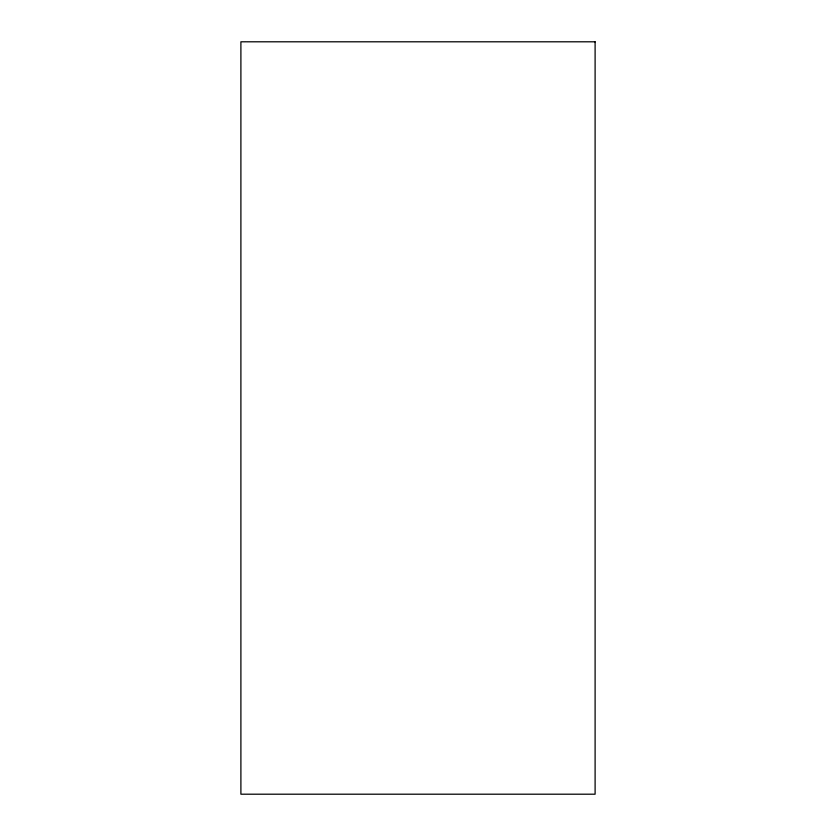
<?xml version="1.0" encoding="UTF-8"?>
<svg xmlns="http://www.w3.org/2000/svg" width="836" height="836" viewBox="0 0 836 836"><rect width="100%" height="100%" fill="white"/><g stroke="black" fill="none" stroke-linecap="round" stroke-linejoin="round"><path stroke-width="1.25" d="M595.107 41.8L240.893 41.8L240.893 794.2L595.107 794.2L595.107 41.8"/></g></svg>
